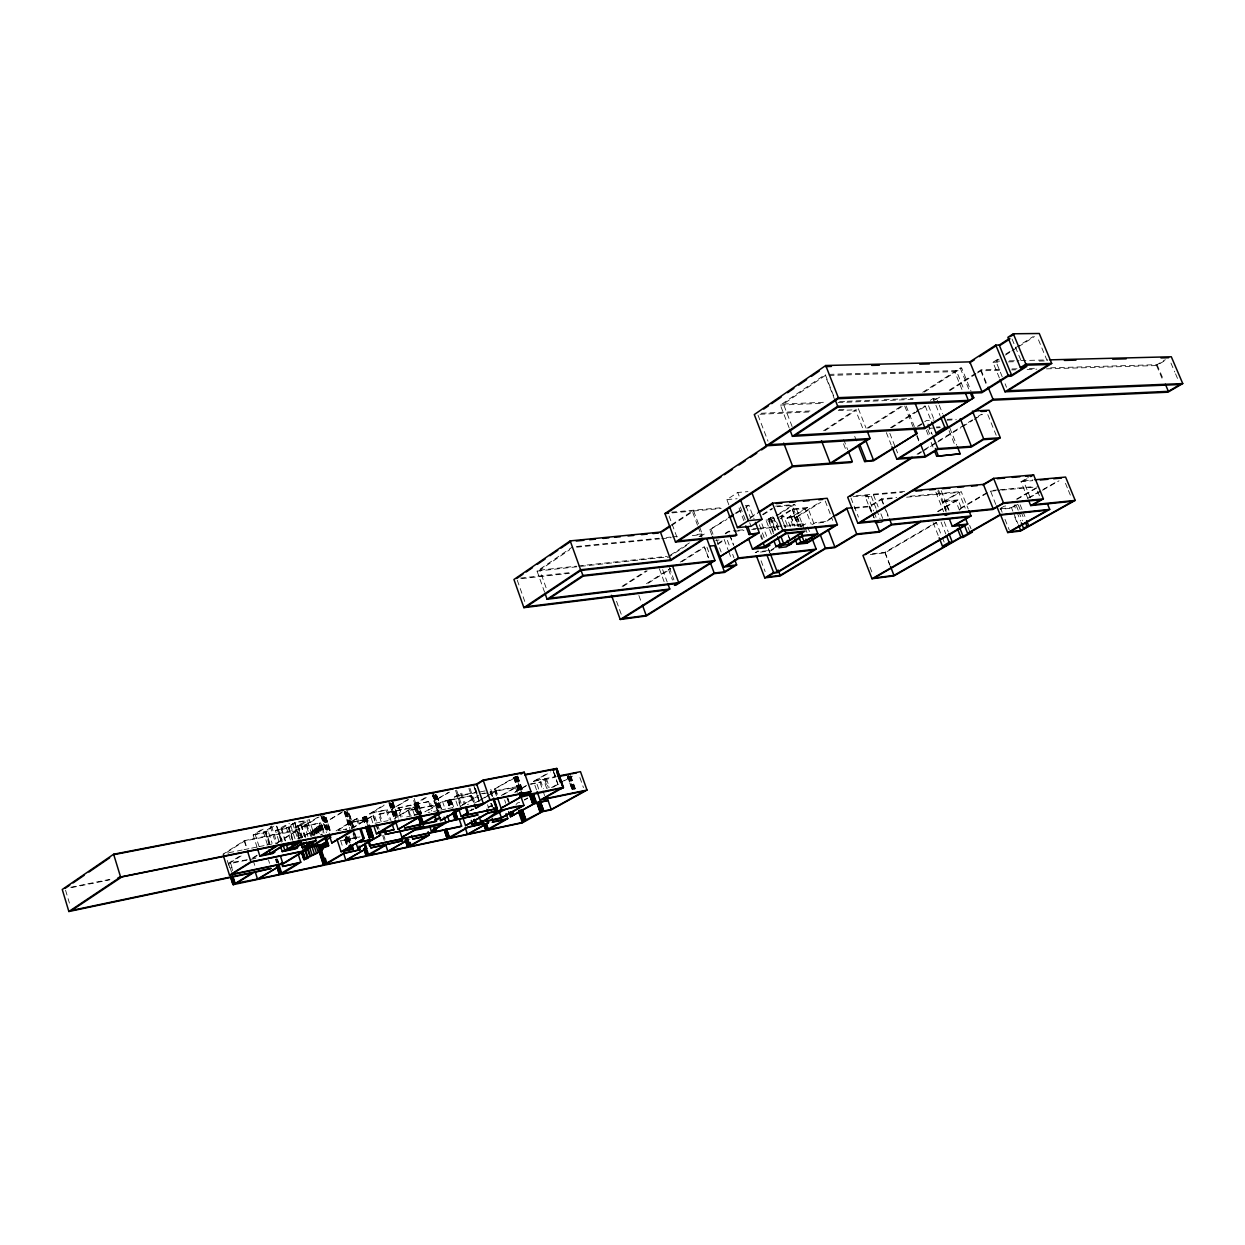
<?xml version="1.0" encoding="UTF-8"?>
<svg xmlns="http://www.w3.org/2000/svg" width="1245" height="1245" viewBox="0 0 1245 1245"><rect width="100%" height="100%" fill="white"/><g stroke="black" fill="none" stroke-linecap="round" stroke-linejoin="round"><path stroke-width="0.75" stroke-dasharray="5 3.75" d="M416.982 813.25L413.962 804.145L427.424 796.458M421.183 814.043L417.978 802.823L415.425 804.083M300.418 838.041L298.053 838.523L311.639 831.956L316.51 827.085L319.389 833.776M297.882 838.865L312.293 831.816L317.164 826.96M522.355 794.652L515.897 776.553L494.498 789.05L496.895 796.006M362.544 817.638L366.621 816.346L362.544 817.638L365.05 825.108M317.895 826.571L322.082 825.186L317.895 826.571L320.121 833.387M429.914 812.222L428.093 812.409M414.445 814.977L412.048 807.834L395.412 817.763L407.971 810.697L436.341 805.048L424.841 811.849L425.899 811.631L442.613 801.764L471.575 795.648L473.971 802.636M544.594 592.215L537.077 571.113L572.591 546.897M789.081 427.657L780.366 405.107L825.248 374.48L834.243 397.435M546.073 587.718L539.801 570.132L569.728 549.73M792.147 426.553L783.432 404.002L825.202 375.523L834.181 398.447M671.584 524.736L692.251 511.104L697.496 525.172M671.6 525.514L693.652 510.979L721.182 508.52M823.599 430.723L855.471 409.776L863.05 429.043M824.999 430.646L856.793 409.761M728.854 504.847L726.862 499.587L737.74 492.475L747.949 491.635M622.095 586.333L646.171 570.786M670.479 555.083L689.543 542.789M699.067 536.642L702.242 534.587L690.664 535.755M711.829 535.117L709.806 529.716L727.158 518.511M735.048 513.422L741.366 509.345M867.018 428.233L900.835 406.399M922.763 392.253L960.253 368.053L961.669 368.006L970.913 390.79M623.06 586.442L647.182 570.895M667.693 557.651L688.75 544.081M700.079 536.766L704.935 533.638L693.418 534.79M709.806 529.716L726.924 519.445M736.34 513.376L744.183 508.302M745.755 507.291L748.899 505.268L754.096 518.978M868.574 428.062L902.283 406.321M924.412 392.05L961.669 368.006M494.498 789.05L517.36 776.569L522.231 790.591M930.28 400.345L933.174 398.493L936.489 398.353L938.543 403.442M302.597 837.589L299.796 828.983L298.598 829.217L244.176 840.717L222.917 854.303L228.458 853.183M257.092 847.363L253.14 834.99L263.644 828.283M646.482 583.656L670.604 568.249M680.252 562.086L704.359 546.664L708.965 558.974M725.228 533.342L728.449 531.273L736.044 530.526M750.284 517.329L756.618 513.282M890.502 427.735L914.81 412.188M916.429 411.161L924.537 405.979M933.579 400.205L936.489 398.353M949.219 390.214L976.267 372.924M977.854 371.913L981.044 369.874L1002.318 369.251M999.346 377.889L992.95 362.264L997.774 359.183M1005.789 354.062L1013.819 348.927M1015.422 347.9L1033.085 336.617M226.699 852.436L244.674 840.951L296.154 830.757L298.94 839.348M259.1 846.631L255.132 834.274L264.594 828.236M648.256 583.205L670.744 568.856M681.98 561.666L704.468 547.318L708.389 557.853M725.508 533.872L728.527 531.942L732.387 531.568M749.817 518.356L757.878 513.205M891.669 427.766L919.215 410.165M920.833 409.138L925.689 406.026M935.415 399.816L940.271 396.719M949.997 390.51L975.924 373.951M977.543 372.909L980.78 370.839L1002.023 370.201M1002.256 376.83L995.86 361.221L999.081 359.167M1005.509 355.058L1010.333 351.977M1011.936 350.95L1016.76 347.869M1018.363 346.841L1034.439 336.57M267.379 844.546L263.411 832.22L272.764 826.275M762.516 514.481L772.289 508.256M269.371 843.83L265.418 831.504L276.359 824.532M717.805 543.551L722.582 540.501M763.169 514.776L772.46 508.863M255.132 834.274L266.15 831.691L270.103 844.001M717.711 544.314L723.734 540.486M253.14 834.99L265.683 832.532L268.142 830.96L272.11 843.285M278.833 841.106L275.456 830.617L288.949 823.459M771.402 534.214L766.033 520.099L778.218 514.201M281.386 842.134L277.433 829.886L281.572 828.656L289.4 823.723M773.316 531.522L768.601 519.165L770.219 518.138L773.581 517.811L778.296 530.168M779.759 513.22L792.147 505.377L800.348 526.728M917.316 426.366L926.638 420.483L934.108 420.079M776.833 515.757L794.746 504.443L804.317 529.343M918.701 426.241L921.798 424.28M773.565 533.638L768.881 521.313L771.667 519.554L775.697 530.121M239.569 856.249L228.691 863.112L231.617 872.34M241.094 855.938L230.2 862.801L232.628 870.566M290.412 840.033L286.459 827.816L294.583 822.696L309.305 819.832L314.409 835.504M778.561 517.578L792.256 508.956L807.74 507.509L814.495 525.079M292.762 840.173L288.451 827.1L295.034 822.945L307.328 820.548L312.433 836.235M785.159 527.211L781.129 516.659L792.256 509.641L805.173 508.442L811.258 524.254M277.433 829.886L289.058 827.318L292.995 839.504M294.972 838.788L291.034 826.587L288.824 827.987L275.456 830.617M780.148 518.729L783.852 516.395L787.883 526.931M299.329 838.85L295.392 826.696L307.328 820.548M790.404 526.806L787.058 518.06L790.777 515.726L794.061 515.414L805.173 508.442M301.306 838.134L297.353 825.98L301.166 824.937L309.305 819.832M792.956 525.872L789.61 517.142L794.045 516.099L807.74 507.509M789.61 517.142L797.158 516.41L819.708 502.295M787.058 518.06L797.142 517.08L820.86 502.249M252.688 857.914L257.497 854.91M277.822 842.211L296.154 830.757M305.554 837.325L302.193 826.976L305.974 824.61L309.351 834.975M297.353 825.98L306.737 824.128L319.42 816.206M257.092 855.657L252.268 858.676L256.019 857.898M276.577 843.487L299.796 828.983M307.888 836.391L304.527 826.026L319 816.985M758.127 550.819L755.201 552.64L770.624 550.928L775.433 547.956M302.193 826.976L320.634 822.867L323.996 833.138M800.551 526.417L803.834 524.378L780.662 526.713M917.036 454.207L936.862 441.913M938.512 440.901L976.485 417.34M978.15 416.328L981.449 414.274M801.5 526.464L806.324 523.476L783.541 525.763M918.047 454.254L921.347 452.215M922.996 451.188L961.015 427.626M962.665 426.615L972.578 420.468M974.228 419.44L982.492 414.32M342.453 811.724L325.101 822.463L342.048 812.471M775.417 547.349L770.608 550.321L757.645 551.753M812.347 524.534L815.568 522.558L825.077 521.608L831.255 517.796M871.344 512.302L865.275 496.802L867.5 495.432L873.57 510.948M831.271 518.449L825.093 522.246L815.537 523.211M865.275 496.802L871.267 496.257L873.492 494.887L902.407 492.304M336.119 830.851L356.428 818.463L357.564 818.23L359.992 825.559M357.564 818.23L336.617 831.006L341.052 830.119M854.366 507.555L869.648 506.108L881.569 498.84L896.742 497.455M854.335 508.225L869.555 506.777L881.46 499.525L893.07 498.451M372.8 822.805L369.749 813.654L384.067 804.955M377.515 829.217L372.053 812.736L385.094 804.799M345.908 829.512L346.841 828.952L345.612 829.201M351.277 828.439L365.765 819.661L367.555 825.093M350.888 822.307L366.512 819.194L374.34 814.915L379.18 829.466M352.397 828.205L374.34 814.915M381.157 821.684L378.745 814.432L379.694 813.856L414.103 807.04L416.499 814.199M369.749 813.654L387.335 809.717L390.977 820.642M407.551 799.695L391.521 809.359L408.671 799.477M400.968 817.14L397.949 808.098L413.962 804.239M418.18 813.234L415.161 804.239L426.973 797.173M410.383 815.148L408.733 810.246L414.103 807.04M1050.671 367.82L1157.041 364.676L1165.336 359.712M1046.469 368.862L1156.574 365.563L1166.394 359.712M397.949 808.098L429.93 801.329L432.949 810.262M437.54 811.693L433.929 801.002L448.449 792.38M449.538 792.162L433.929 801.002M946.06 510.73L942.605 502.046L958.899 492.397L965.186 508.116M948.441 509.843L944.971 501.159L961.218 491.542L968.221 509.003M453.6 806.729L450.83 799.523L442.504 801.407L437.119 804.597L408.733 810.246M937.469 511.524L955.678 500.786L959.817 511.135M938.17 511.633L958.09 499.899L961.545 508.52M457.6 805.764L454.596 796.924L460.634 793.361L461.708 793.158L465.334 803.788M460.432 806.635L456.822 796.022L461.708 793.158M872.34 553.823L884.962 552.329L936.271 522.309L941.609 535.739M987.176 492.522L958.105 509.532L960.595 509.283M870.302 554.585L885.024 552.842L936.442 522.76M987.098 493.144L960.502 508.691L962.883 508.458M462.331 804.846L478.282 795.555M460.168 806.495L478.251 795.975M1027.95 498.763L1021.009 481.706L1028.323 477.442M1030.346 497.875L1023.406 480.819L1029.226 477.442M474.469 803.243L479.185 800.519M480.757 799.601L485.472 796.878M487.06 795.96L494.919 791.4L496.708 796.582M477.831 801.687L482.764 798.823M484.414 797.874L489.363 795.01M490.997 794.061L495.946 791.197L515.477 787.322L517.251 792.458M469.474 810.962L472.804 809.032M470.47 810.76L473.816 808.83M501.284 795.493L515.477 787.322M1000.046 508.582L1004.995 505.735M1016.543 499.105L1036.307 487.729M503.042 794.855L517.453 786.575L518.636 789.999M1002.132 512.255L1000.7 508.707L1005.633 505.875M1017.149 499.261L1036.883 487.915M488.258 807.289L492.989 804.581M515.274 791.82L526.557 785.362M536.517 789.89L533.545 781.362L546.555 773.908M1000.7 508.707L1011.438 507.618L1016.044 504.972L1018.192 510.263M1027.872 498.187L1041.349 490.468M1043.045 489.503L1058.203 480.819M487.993 807.818L493.036 804.924M514.667 792.536L525.935 786.093M538.696 789.019L535.708 780.49L550.726 771.9M1017.787 504.443L1011.205 508.209L1000.233 509.345M1029.335 497.829L1040.867 491.23M1042.516 490.281L1058.997 480.835M546.711 788.458L543.738 779.977L545.419 779.012L548.391 787.509M530.852 784.288L541.015 781.907L543.38 788.676M543.738 779.977L555.924 776.942M516.053 804.488L517.531 802.963M524.487 799.726L527.538 797.983M524.394 800.115L527.724 798.232M551.504 787.587L558.165 783.821M559.83 782.887L571.471 776.32M552.998 787.182L562.709 781.704M564.327 780.786L572.42 776.226M467.482 804.535L468.462 804.223M517.998 802.776L519.694 802.325M343.293 829.528L345.628 829.186M255.256 858.428L228.598 863.905L230.932 871.282M340.928 840.826L359.976 836.905M473.769 809.53L471.855 809.935L471.668 808.985M247.304 859.688L230.232 862.801M344.071 839.815L359.789 836.593M70.7 887.28L112.377 878.846M71.712 887.576L109.56 879.904M414.383 814.728L419.285 813.748M228.847 852.716L242.137 850.039M244.036 849.666L249.731 848.514M251.63 848.125L257.326 846.989M259.209 846.6L264.905 845.448M266.803 845.075L272.499 843.923M375.103 823.256L388.098 820.642M406.648 816.907L412.204 815.786M414.056 815.413L419.627 814.292M433.525 811.491L438.94 810.402M440.746 810.044L446.146 808.954M447.951 808.596L453.367 807.507M365.765 819.661L350.141 822.774L351.946 828.236M304.527 826.026L320.634 822.867M372.053 812.736L387.335 809.717M415.161 804.239L429.93 801.329M456.822 796.022L475.683 792.318M535.708 780.49L556.235 776.444M454.596 796.924L487.76 790.388M533.545 781.362L545.419 779.012M471.575 795.648L451.235 799.555M481.473 793.703L484.85 793.034M517.453 786.575L490.125 791.727L491.401 795.244M529.981 784.085L541.015 781.907M378.745 814.432L412.048 807.834M482.967 793.765L487.277 792.925M494.919 791.4L490.063 792.365L491.261 795.82M265.418 831.504L268.142 830.96M288.451 827.1L291.034 826.587M263.411 832.22L266.15 831.691M286.459 827.816L289.058 827.318M295.392 826.696L305.974 824.61M520.488 578.085L572.109 572.358M521.593 578.645L569.416 573.322M539.801 570.132L576.419 566.164M578.349 565.946L666.978 556.328M537.077 571.113L667.678 556.904M715.642 540.377L719.065 540.019M1016.044 504.972L1014.146 505.159L1016.293 510.466M576.419 546.508L658.901 538.245M666.573 537.482L670.401 537.093M672.331 536.906L678.074 536.33M737.943 530.323L743.638 529.763M753.147 528.814L758.843 528.238M760.742 528.051L781.642 525.95M576.731 547.193L659.772 538.852M661.702 538.665L671.351 537.7M734.317 531.366L743.965 530.401M751.7 529.623L755.559 529.234M757.489 529.032L778.732 526.9M768.601 519.165L778.218 518.231M766.033 520.099L771.667 519.554M768.881 521.313L776.055 520.612L779.401 529.39M781.129 516.659L783.852 516.395M944.971 501.159L958.09 499.899M942.605 502.046L955.678 500.786M910.017 496.226L961.218 491.542M906.625 497.206L958.899 492.397M998.07 489.923L990.413 490.623L995.953 504.894M999.968 489.752L1034.424 486.546M990.413 491.199L999.922 490.312M1001.836 490.141L1037.957 486.779M775.542 506.186L794.746 504.443M777.394 506.715L792.147 505.377M671.553 512.162L722.458 507.633M745.35 505.594L748.899 505.268M856.078 495.728L906.22 491.261M1023.406 480.819L1032.992 479.963M672.222 512.893L692.251 511.104M853.09 496.724L867.5 495.432M1021.009 481.706L1032.525 480.679M726.862 499.587L737.071 498.716M936.24 427.066L939.928 426.848M929.268 428.296L934.793 427.969M936.629 427.86L940.317 427.642M946.994 420.219L956.316 419.705M947.196 419.363L954.666 418.958M761.24 413.262L811.756 410.897M838.959 409.621L846.725 409.263M760.01 414.274L811.553 411.846M838.274 410.585L855.471 409.776M783.432 404.002L826.042 402.182M839.597 401.59L845.402 401.341M847.331 401.263L882.191 399.769M884.121 399.692L913.176 398.447M780.366 405.107L822.68 403.287M838.072 402.617L913.067 399.365M829.108 374.371L956.284 370.605L964.097 389.872M1011.983 368.956L1017.787 368.785M1029.397 368.442L1037.132 368.224M829.061 375.414L954.713 371.632L962.494 390.883M1011.687 369.921L1015.546 369.796M1027.141 369.454L1036.805 369.158M995.86 361.221L999.719 361.112M1009.353 360.879L1019.001 360.63M1020.931 360.583L1047.917 359.898M992.95 362.264L998.739 362.124M1008.403 361.875L1018.052 361.626M1039.295 361.066L1047.014 360.879M1170.954 363.089L1174.766 372.022M1175.529 373.811L1177.817 379.165M1157.041 364.676L1163.842 380.674M1156.574 365.563L1163.39 381.546M1038.501 339.854L1047.263 361.019M1012.061 339.045L1022.02 362.949M1065.471 483.309L1067.681 488.694M1068.428 490.483L1070.638 495.868M1005.104 383.787L1006.52 387.257M1037.536 491.153L1039.637 496.288M981.044 369.874L986.678 383.709M980.78 370.839L986.413 384.658M987.799 414.647L996.187 435.283M1020.169 504.785L1022.316 510.076M1023.032 511.851L1025.911 518.916M1018.27 504.972L1020.433 510.279M1021.149 512.053L1024.013 519.118M1018.908 512.022L1022.487 520.846M960.253 368.053L969.497 390.852M1017.009 512.224L1020.604 521.064M1011.438 507.618L1012.854 511.135M1013.57 512.893L1017.85 523.46M1014.768 517.017L1017.616 524.052M1004.995 519.336L1009.29 529.981M949.826 428.031L956.736 445.212M939.228 405.154L942.636 413.651M949.063 430.646L954.588 444.387M933.174 398.493L935.228 403.598M935.913 405.31L940.022 415.519M928.505 405.714L933.548 418.32M925.191 405.87L930.964 420.296M969.668 525.374L971.022 528.751M928.039 424L932.256 434.552M927.867 424.856L931.369 433.633M967.956 527.32L969.995 532.409M927.743 429.338L930.513 436.279M926.28 430.241L928.365 435.454M931.151 442.395L933.221 447.609M941.204 490.686L949.001 510.263M906.173 405.979L914.375 426.568M917.005 435.33L919.79 442.333M938.543 490.063L946.34 509.641M904.741 406.041L912.958 426.646M916.834 436.17L918.919 441.415M937.812 490.997L946.34 512.38M935.866 492.164L943.663 511.757M944.239 521.795L948.254 531.911M941.096 522.137L945.795 533.949M942.278 537.42L944.286 542.462M933.127 522.635L938.481 536.097M889.833 433.369L895.435 447.546M896.151 449.321L897.552 452.869M886.347 432.606L891.249 445.01M858.381 408.718L865.975 427.984M881.569 498.84L883.561 503.929M886.238 510.73L888.899 517.515M881.46 499.525L883.452 504.614M884.121 506.31L888.121 516.488M854.708 436.326L857.54 443.531M873.492 494.887L878.207 506.933M880.9 513.796L882.923 518.963M871.267 496.257L875.982 508.271M876.651 509.999L880.013 518.589M874.239 512.675L876.278 517.842M843.643 439.407L847.658 449.647M869.648 506.108L871.78 511.539M872.48 513.36L874.612 518.792M869.555 506.777L873.803 517.64M843.519 443.765L846.195 450.597M884.962 552.329L889.817 564.748M885.024 552.842L889.864 565.246M850.973 497.984L858.428 517.126M870.022 567.222L872.107 572.591M825.233 501.035L832.718 520.41M807.647 526.9L809.623 532.035M805.157 527.802L807.118 532.938M797.158 516.41L801.157 526.853M758.018 415.176L768.009 441.212M797.142 517.08L800.473 525.779M792.256 508.956L799.041 526.635M792.256 509.641L798.356 525.546M794.061 515.414L798.076 525.904M794.045 516.099L798.061 526.573M790.777 515.726L794.792 526.23M790.762 516.41L794.123 525.157M788.521 536.004L790.544 541.279M781.3 517.313L785.315 527.864M788.007 534.883L789.346 538.4M773.565 517.126L778.281 529.499M770.204 517.453L774.919 529.841M770.219 518.138L774.935 530.51M761.878 523.771L766.609 536.221M759.294 524.721L764.695 538.945M768.383 548.594L769.752 552.204M768.398 549.216L769.768 552.811M761.037 534.619L763.092 540.61M760.446 535.677L761.8 539.241M746.097 506.279L750.642 518.293M749.708 522.807L751.031 526.293M737.74 492.475L739.079 495.992M761.068 560.764L765.161 571.579M745.241 519.834L740.028 506.061L738.643 506.948L743.856 520.721M729.788 534.836L733.787 545.481M729.85 535.49L733.196 544.361M727.407 540.33L730.037 547.349M732.683 554.367L734.005 557.885M724.185 539.49L728.138 550.025M728.807 551.784L731.438 558.818M716.497 539.63L721.135 551.986M711.237 529.561L713.26 534.961M693.652 510.979L702.834 535.568M706.942 547.162L709.619 554.336M698.149 526.931L702.087 537.466M669.094 516.053L677.015 537.42M669.343 567.533L673.903 579.89M668.565 569.463L672.471 580.061M662.636 569.634L667.18 581.96M659.368 568.809L664.55 582.909M638.887 595.515L641.377 602.331M616.54 601.304L622.173 616.835M517.282 580.263L525.374 603.14M579.89 777.596L583.438 787.634M570.801 775.806L575.532 789.252M570.521 775.962L575.859 791.073M570.101 776.149L575.439 791.26M569.634 776.335L574.365 789.766M569.152 776.506L573.883 789.937M568.078 774.966L573.4 790.077M568.249 776.74L572.98 790.186M567.907 776.382L573.836 793.205M567.611 776.569L572.373 790.264L567.502 776.693M554.414 773.161L555.628 776.615M553.543 771.604L558.491 785.688M553.387 771.744L558.32 785.688M546.43 778.81L549.403 787.307M544.75 779.775L547.707 788.256M540.05 782.467L542.415 789.237M543.007 790.917L544.765 796.006M517.687 775.993L522.573 790.03M517.515 776.413L522.371 790.451M517.095 776.74L521.951 790.762M516.722 776.927L521.577 790.948M516.177 776.475L521.048 790.513M515.383 776.724L521.842 794.839M514.885 776.911L520.97 794.466M514.979 777.565L519.227 789.828M514.434 777.113L519.912 792.909M514.06 777.3L519.538 793.096M513.796 777.471L518.185 790.046M513.64 777.611L519.103 793.501M507.804 798.123L508.972 801.484M507.602 798.169L508.987 802.107M507.104 798.341L508.52 802.294M504.614 799.944L505.781 803.305M495.541 788.848L497.922 795.804M495.946 791.197L497.128 794.652M490.779 789.346L493.176 796.302M490.826 791.618L492.818 797.002M490.53 791.649L492.32 796.847M491.355 803.461L492.538 806.916M491.044 803.492L492.242 806.947M490.841 803.305L492.04 806.931M487.511 804.752L488.678 808.129M475.481 788.505L477.924 795.648M475.139 788.692L479.418 801.189M473.691 785.284L479.434 801.593M474.189 787.198L479.123 801.562M469.972 788.287L474.827 802.511M468.898 788.505L473.769 802.729M470.61 796.224L473.007 803.196M460.634 793.361L464.26 803.99M456.604 790.139L461.522 804.535M455.514 790.342L460.432 804.752M450.83 799.523L453.491 806.558M450.457 799.57L452.853 806.62M450.005 799.679L452.993 808.487M449.492 799.819L451.982 807.554M448.978 800.006L451.468 807.725M448.496 800.193L450.97 807.88M448.138 800.94L450.519 807.989M447.764 801.002L450.145 808.036M447.484 801.002L449.881 808.052M447.344 800.971L449.741 808.005M442.504 801.407L445.01 808.83M437.026 795.882L441.337 808.596M436.886 796.037L441.197 808.752M435.999 794.403L440.917 808.923M435.625 794.59L440.543 809.11M435.174 794.792L440.076 809.312M434.661 794.995L439.563 809.515M434.116 795.166L438.878 809.81M433.229 793.438L439.096 810.977M433.151 794.792L439.314 812.969M432.778 794.995L438.318 811.351M438.66 813.343L432.513 795.166L438.52 813.483M428.762 802.013L431.782 810.946M417.978 802.823L421.604 813.732M417.838 802.776L421.448 813.872M417.168 803.445L420.81 814.23M416.499 802.994L420.343 814.432M416.25 803.056L419.892 813.872M416.203 803.834L419.83 814.619M414.103 798.403L419.363 814.043M415.674 804.005L419.3 814.806M415.223 803.43L418.849 814.23M413.605 800.457L418.398 814.432M414.383 803.819L418.009 814.635M414.103 803.99L417.744 814.806M407.971 810.697L409.761 816.051M399.1 807.398L402.135 816.455M393.124 802.325L398.789 819.319M392.377 800.831L398.042 817.778M392.642 802.714L397.746 817.965M392.237 802.916L397.342 818.152M391.755 803.118L396.859 818.37M391.226 803.321L396.315 818.556M390.681 803.492L395.785 818.728M389.623 801.204L395.63 818.774M389.903 803.009L395.007 818.292M389.498 803.212L394.603 818.494M388.627 801.702L394.494 819.008M389.031 803.554L394.198 818.992M386.183 810.417L389.218 819.506M379.694 813.856L382.106 821.109M383.709 835.379L385.032 839.208M382.635 835.597L384.518 841.2M373.22 815.133L375.632 822.416M376.239 824.237L378.044 829.684M366.512 816.284L369.018 823.754M366.263 816.269L368.847 823.894M365.905 816.315L368.551 824.081M366.512 819.194L367.726 822.821M365.454 816.409L367.866 823.708M364.941 816.533L367.368 823.848M364.411 816.704L367.15 824.672M363.882 816.907L366.621 824.844M363.4 817.109L366.108 824.968M363.011 817.296L365.656 825.061M362.715 817.483L365.299 825.108M356.428 818.463L358.84 825.793M348.693 813.016L353.813 828.547M348.367 813.203L353.487 828.734M354.965 833.574L356.739 838.943M346.795 809.966L352.693 827.785M353.3 829.606L356.303 838.725M354.171 833.605L355.945 839.005M346.857 811.896L351.962 827.427M352.537 830.057L355.619 839.597M346.297 812.082L351.417 827.614M345.768 812.254L350.888 827.785M353.051 833.839L354.825 839.223M345.332 811.615L350.467 827.178M345.192 811.678L350.312 827.24M344.756 811.88L349.876 827.443M344.025 810.744L349.705 828.018M344.211 812.254L350.483 831.458M349.207 836.173L350.997 841.573M347.993 836.407L350.359 843.643M348.429 838.072L350.218 843.487M348.164 838.072L349.938 843.487M347.775 838.134L349.565 843.55M347.044 836.982L349.409 844.203M346.717 836.422L349.16 844.297M346.203 836.578L348.584 843.799M345.674 836.749L348.04 843.97M345.752 837.465L347.526 842.865M345.752 838.741L347.542 844.172M345.238 837.605L347.293 844.266M345.363 839.504L347.137 844.919M344.989 839.566L346.764 844.981M344.569 839.41L346.483 844.981M340.585 840.531L342.313 845.822M325.988 817.234L330.563 831.193L325.879 817.389M325.63 817.56L330.19 831.504M325.256 817.763L329.816 831.707M324.214 816.238L329.645 832.485M323.684 816.44L329.956 835.597M323.124 816.627L328.462 832.718M322.797 816.72L327.917 832.391M322.86 817.84L327.435 831.8M321.864 816.3L326.999 832.002M321.49 816.502L326.719 832.64M320.587 815.179L326.47 832.656M321.988 825.108L324.276 832.111M321.755 825.093L324.089 832.267M320.945 825.217L323.358 832.656M320.432 825.342L322.86 832.858M319.483 823.567L322.284 832.127M319.887 825.513L322.315 833.045M319.342 825.7L322.33 834.913M318.844 825.902L321.63 834.43M319.031 826.54L321.257 833.356M318.44 826.104L321.21 834.632M318.129 826.291L320.728 834.975M317.07 827.567L319.296 834.368M316.51 827.085L318.736 833.901M316.432 827.692L318.642 834.508M316.043 828.392L317.662 834.15M315.358 829.186L317.024 834.274M315.047 829.917L316.246 833.605M314.394 830.041L315.499 833.434M313.802 830.835L315.001 834.539M313.149 830.975L314.362 834.664M312.293 831.816L313.491 835.519M311.639 831.956L312.853 835.644M310.534 832.858L311.732 836.547M306.737 824.128L310.674 836.235M301.166 824.937L305.118 837.076M300.714 824.688L304.667 836.842M298.053 825.544L301.99 837.698M297.602 825.311L301.539 837.465M298.598 829.217L301.399 837.838M295.034 822.945L300.154 838.71M294.66 822.509L299.796 838.352M294.583 822.696L299.703 838.881M292.668 823.241L297.804 839.083M288.358 827.738L292.31 839.939M281.572 828.656L285.525 840.904M281.105 828.423L285.058 840.671M278.398 829.279L282.35 841.542M276.935 826.307L282.07 842.258M276.452 826.057L281.603 842.025M271.472 825.995L277.199 843.799M270.212 826.229L275.954 844.048M277.573 859.268L278.74 862.894M276.997 858.754L278.211 862.38M276.468 858.925L277.635 862.552M275.939 859.112L277.106 862.738M275.456 859.315L276.623 862.941M265.683 832.532L269.06 843.067M265.201 832.298L269.153 844.608M268.469 859.921L269.558 863.33M253.233 860.606L255.412 867.454M244.674 840.951L246.915 847.969M244.176 840.717L246.417 847.752M230.481 862.801L232.893 870.364M227.259 860.419L229.453 867.36M65.565 890.268L69.424 903.107M354.078 828.298L348.958 812.752L354.031 828.376"/><path stroke-width="1.5" d="M506.061 813.561L507.789 818.603L488.398 829.746L522.293 822.509C525.499 822.961 519.181 815.07 518.916 810.806M418.553 816.891L420.981 824.097L418.196 816.844M316.463 846.725L318.269 852.265L323.093 848.125L322.082 844.126M309.896 848.047L312.293 855.424C316.23 852.716 326.781 850.771 322.72 843.986M519.258 793.267L520.628 797.049L519.118 793.407M364.909 842.974L366.684 848.312L346.95 859.953L366.154 855.844L385.701 844.732L370.839 847.861L369.656 844.312M554.056 769.986L556.593 768.756L563.222 787.805L560.701 788.925M522.667 821.653L543.707 810.76L540.439 801.624M373.235 836.515L369.174 837.823L373.267 836.422L369.532 825.404M236.674 883.11L257.513 879.048L278.071 866.971L258.695 878.783L279.238 874.41L298.52 863.112L282.615 866.458L281.417 862.769M558.102 776.071L580.497 771.667L587.002 790.077L551.239 809.841L542.369 811.709L522.324 822.821L233.531 884.588L252.33 872.838L68.864 911.511L62.25 889.49L113.622 854.241L476.633 783.945L483.153 780.101L524.238 772.196L530.977 791.54L501.081 808.161L497.502 797.734M324.571 847.02C333.022 842.383 323.326 851.393 323.451 843.612M370.839 847.861L402.586 840.748L386.79 844.499L368.956 855.253L387.833 851.222L408.78 839.457L388.907 850.989L407.488 847.02L427.128 836.002L412.764 839.037L411.581 835.535M493.409 798.559L497.58 810.837L523.989 805.39L521.017 796.831M298.426 854.864L300.792 862.194L282.242 873.757L323.42 864.979L343.962 853.105L360.272 849.666L359.089 846.086M435.034 827.738L436.388 831.38L435.221 827.754M529.296 793.656L532.969 804.083L536.548 802.729L533.389 794.123M566.911 775.012L559.721 776.195M435.657 792.411L453.164 788.879M476.104 823.023L474.781 819.475C477.286 831.893 495.837 809.094 501.455 810.386L488.087 813.156L465.583 825.606L462.658 817.016M420.623 823.941L439.718 812.798L420.265 816.736L398.182 829.326L395.147 820.253M428.155 831.644L429.323 835.13L410.959 845.697L409.87 842.258L411.317 845.76L410.196 846.444L447.079 838.57L467.964 826.991L482.733 823.879L481.566 820.486M552.796 770.017L553.994 769.348L524.814 774.997M520.332 796.909L528.938 792.334L489.985 800.177L476.664 807.849L475.59 808.067L474.376 804.503M539.894 801.671L543.692 810.853M487.386 819.272L488.538 822.649L468.416 834.01L485.846 830.29L505.657 819.443L492.18 822.291L493.316 821.653L507.789 818.603M477.473 784.257L475.963 785.019M320.665 814.93L321.724 814.354L270.896 824.206M669.981 525.795L660.441 532.082L570.194 540.89L513.936 579.501L523.896 607.653L667.149 589.943L620.228 619.481L611.466 595.312M1009.819 338.235L999.237 345.052L995.798 345.098L969.824 361.875L825.731 365.516L754.283 414.554L766.251 445.803L867.174 439.547L830.228 463.202L792.505 465.926L675.49 542.026L664.939 513.547L768.103 444.652M516.659 578.505L522.993 574.163M526.153 572L532.486 567.658M537.233 564.405L545.154 558.974M549.901 555.721L557.807 550.29M560.981 548.111L570.475 541.606M763.699 409.076L768.476 405.808M771.651 403.629L781.175 397.093M787.54 392.735L793.89 388.378M798.652 385.11L806.604 379.663M811.366 376.395L819.319 370.948M65.005 888.432L69.798 885.148M72.988 882.97L84.146 875.313M88.94 872.029L109.669 857.805M68.864 911.511L120.578 876.962L483.371 803.585L489.923 799.804L530.977 791.54M523.896 607.653L580.606 569.774L670.697 559.845L702.756 539.225L675.49 542.026M766.251 445.803L838.336 397.669L981.994 391.786L1008.185 375.305L1011.609 375.196L1023.795 367.524L1020.371 367.633L1007.89 337.302L1013.337 333.784L1039.264 333.489L1051.698 363.462L1007.936 390.728L1182.75 383.569L1171.312 356.77L1049.846 359.852M667.771 512.504L721.151 476.882M724.388 474.719L732.48 469.318M738.954 465.007L745.413 460.681M750.268 457.444L756.742 453.133M761.598 449.896L766.453 446.644M121.419 877.227L71.634 910.453L271.208 868.419L253.84 872.527L236.643 883.11M545.217 593.974L547.1 599.25L582.893 575.47L715.003 560.561L706.942 539.023M789.75 429.401L792.427 436.341L837.698 406.275L968.345 400.376L965.513 393.373M662.153 531.755L670.028 526.557M304.076 859.283L307.811 858.225L304.076 859.283L301.679 851.922M728.745 517.484L733.476 514.434M730.068 517.422L733.212 515.399M969.637 362.871L974.493 359.743M979.333 356.615L995.502 346.188M1010.987 336.197L1013.088 334.843M1000.404 345.13L1009.695 339.138M867.36 431.486L870.115 438.489L831.644 463.109L852.327 461.599L848.327 451.359M758.189 512.271L772.429 503.182L827.194 498.296L837.418 524.705L807.149 543.178L797.096 544.283L795.088 539.038M759.481 512.177L772.382 503.929M729.508 506.606L737.445 527.631L748.401 520.643L762.002 519.336L752.027 493.098M726.878 509.018L736.682 535.008L735.297 535.895L704.141 539.085L670.822 560.499L580.87 570.459L526.619 606.657L669.779 589.01L667.834 583.718M852.327 461.599L850.864 462.533L792.505 466.782L678.338 540.984L736.682 535.008M762.002 519.336L751.031 526.293L737.445 527.631M745.802 525.872L749.054 534.478L759.294 532.704L755.404 522.418M858.241 445.337L864.606 461.537L873.492 460.074L917.114 433.431L915.059 428.28M966.758 401.372L837.636 407.271L795.508 435.221L924.879 427.735L973.761 397.793L971.629 392.548M1020.371 367.633L1025.88 364.162L1051.698 363.462M669.779 589.01L622.811 618.563L646.186 615.435L714.21 573.042L724.434 571.828L734.083 565.837L723.843 567.035L712.498 536.922M715.003 560.561L675.864 585.181L674.432 585.352L712.311 561.526L583.158 576.139L549.823 598.254L678.712 582.676L672.829 566.74M759.294 532.704L719.921 556.733L756.493 533.716L749.054 534.478M917.114 433.431L873.445 460.899L864.606 461.537M973.761 397.793L924.77 428.622L792.427 436.341M931.696 422.102L936.022 432.933L944.815 427.44L948.114 427.253L943.321 415.348M223.462 856.046L229.5 875.142L250.899 861.805L303.593 850.926L306.503 849.635L305.383 846.195M257.653 849.121L259.909 856.186L276.53 845.837L118.057 877.694M723.843 567.035L738.472 557.916L816.191 549.138L812.254 538.883M748.447 538.447L752.509 549.169L782.778 530.292L837.418 524.705M891.949 446.784L896.867 459.187L993.012 399.256L1168.386 391.35L1180.104 384.518L1005.026 391.786L1000.046 379.632M1005.026 391.786L1048.726 364.536L1025.6 365.19L1023.483 366.512L1026.829 366.419L1011.205 376.239L1007.859 376.348L981.791 392.751L838.258 398.696L769.332 444.698L870.115 438.489M269.076 849.837L270.196 853.354L282.74 845.573L300.948 841.885L288.358 849.635L284.218 850.895L295.812 848.218L293.229 848.748L292.108 845.262M763.154 542.804L764.492 546.368L785.828 533.125L805.001 531.133L783.665 544.283L778.685 545.652L790.201 544.392M734.659 559.643L736.651 564.919L724.512 572.435L714.303 573.649L646.357 615.979L620.228 619.481M912.087 457.273L847.674 497.206L857.852 523.32L877.616 521.281L875.391 522.635L881.351 522.013L883.592 520.675L947.04 514.169L945.079 515.321L950.433 513.827L992.903 509.47L1003.252 503.494L1041.038 499.712L1030.72 505.579L1028.635 500.459M850.288 496.241L853.588 494.187M856.902 492.149L911.433 458.347M280.53 846.367L282.226 851.611L298.94 842.6L283.222 845.791L272.204 852.638L274.927 852.078L272.453 853.619L259.909 856.186M774.094 541.279L776.102 546.586L780.319 543.987L783.665 543.629L802.387 532.066L785.828 533.794L767.107 545.419L769.986 545.108L765.784 547.722L752.509 549.169M1182.75 383.569L1167.919 392.206L992.747 400.19L899.653 458.191L925.377 456.324L937.89 448.605L971.427 446.301L983.674 438.831L1000.295 437.742L989.106 410.228L974.29 410.974M293.229 848.748L301.399 843.736L316.121 840.733L314.985 837.247M787.291 540.454L788.645 543.972L802.434 535.49L817.887 533.856L815.179 526.822M832.812 516.846L846.725 508.287L852.451 507.742M835.909 515.601L846.709 508.956M934.621 451.079L936.691 456.292L960.191 453.803L957.421 446.939M301.025 844.048L302.146 847.518L314.129 841.449L301.85 843.954L295.221 848.032L297.804 847.503L295.579 848.872L282.226 851.611M797.096 544.283L800.831 541.995L804.114 541.637L815.304 534.79L802.418 536.144L788.91 545.185M316.121 840.733L304.122 846.802L313.491 844.888L328.571 835.302L277.775 845.573L261.917 855.455L272.935 852.794L270.196 853.354M817.887 533.856L804.083 542.291L799.648 543.365L807.18 542.54L834.772 525.686L782.716 531.024L755.108 548.22L767.387 546.057L764.492 546.368M282.864 863.579L302.846 851.378L251.397 862.007L231.663 874.317L282.864 863.579L280.67 856.762M311.608 841.9L312.728 845.355L308.916 847.674L326.206 844.126L327.357 843.425L311.25 846.74L331.699 834.679L351.604 830.633L331.824 842.974L329.022 834.43M306.503 849.635L283.144 863.89L229.5 875.142M960.191 453.803L936.691 456.292M282.615 866.458L300.792 862.194M326.019 840.266L330.921 837.278M756.571 556.25L764.757 577.882L773.581 572.529L777.3 572.077L813.685 550.041L738.534 558.554L726.426 566.101L736.651 564.919M857.852 523.32L997.587 438.722L983.425 439.656L971.193 447.111L937.687 449.429L925.191 457.133L896.867 459.187M816.191 549.138L777.316 572.669L773.596 573.12L767.2 576.995L780.133 575.408L825.404 548.096L834.897 547.037L856.7 533.934L879.561 531.459L891.56 524.316L971.022 515.99L968.921 510.746M1000.295 437.742L860.466 522.355L993.199 508.785L1003.501 502.84L1043.388 498.856L1033.599 474.89L993.588 478.36L983.363 484.383L912.009 490.748M336.928 839.052L341.083 851.72L364.225 838.367L361.206 829.217M364.225 838.367L343.153 850.926L352.148 849.028M374.014 826.478L376.441 833.792L396.424 821.56L354.654 830.01L331.824 842.974M325.256 858.272L326.999 863.61L343.978 853.525L360.272 849.666M352.179 845.184L353.362 848.794L352.428 849.339L341.083 851.72M356.008 842.834L357.782 848.218L372.364 839.581L356.755 842.834M357.517 842.383L373.126 839.13L380.986 834.913L357.782 848.218M533.062 804.083L511.477 816.191L510.31 812.814M384.176 830.757L385.374 834.383L420.717 826.711L419.518 823.132M392.191 824.268L394.011 829.73L376.441 833.792M367.773 840.391L369.547 845.76L436.435 831.318M326.999 863.61L326.392 864.326L345.845 860.186L366.684 848.312M398.182 829.326L419.145 816.953L399.365 820.969L378.729 832.874L394.011 829.73M920.895 521.297L862.941 555.457L871.998 578.754L894.034 575.89L960.798 537.669L963.179 537.389L972.376 532.129L969.995 532.409L1000.093 515.165L1047.512 510.154L1007.703 532.564L1000.544 514.839M865.135 554.679L919.915 522.402M983.068 485.099L993.37 479.029M434.77 815.631L436.575 820.984L435.408 821.669L404.609 828.003L420.981 824.097M399.567 830.166L401.933 837.262L418.662 827.505L385.374 834.383M420.717 826.711L418.787 827.832L423.689 826.82L422.6 823.552M423.689 826.82L420.499 828.781M1030.689 476.586L1033.599 474.89M438.147 813.483L440.559 820.611L461.662 808.363L442.566 812.222L421.822 824.019L436.575 820.984M520.97 774.094L524.238 772.196M412.764 839.037L429.323 835.13M949.515 519.414L952.285 526.355L968.688 516.846L891.451 524.97L879.452 532.113L856.669 534.572L834.897 547.644L825.357 548.734L780.133 575.984L764.757 577.882M971.022 515.99L954.666 525.468L967.754 524.036L965.684 518.869M429.556 825.855L431.33 831.115L442.909 824.423L414.554 830.306L401.933 837.262M422.802 827.443L478.142 814.852L449.196 821.186L431.33 831.115M871.998 578.754L965.326 524.923L952.285 526.355M967.754 524.036L874.192 577.976L893.972 575.392L960.829 537.124L970.057 532.969L967.583 533.249L964.19 524.783M458.798 809.297L461.21 816.362L468.353 812.643L466.548 807.32M475.59 808.067L481.535 804.332L462.735 808.129L440.559 820.611M468.353 812.643L463.451 815.459L497.362 808.503L493.767 798.045M939.15 537.778L942.481 546.197L949.141 542.384L952.285 542.011L948.923 533.591M562.973 787.665L556.795 768.414L563.456 787.385L542.26 799.274L587.002 790.077M967.583 533.249L1000.093 514.636L1049.722 509.392L1047.512 503.992M459.265 819.194L461.615 826.089L460.666 826.633L369.547 845.76M465.583 825.606L488.024 812.814L497.642 810.744M497.362 808.503L461.21 816.362M1043.388 498.856L1033.132 504.692L1075.198 500.397L1065.595 477.068L1034.906 479.792M476.088 822.945L471.497 824.361C489.083 822.229 502.933 805.328 521.997 806.153L501.393 817.747L485.799 821.358L501.439 818.089L523.989 805.39M501.081 808.161L520.628 797.049M482.733 823.879L467.84 827.427L449.725 838.01L467.42 834.228L488.538 822.649M1049.722 509.392L1010.006 531.74L1020.713 530.51L1072.848 501.253L1030.72 505.579M1021.32 522.822L1023.468 528.129L1028.775 525.981L1026.627 520.69M508.691 811.724L510.434 816.782L511.477 816.191M537.109 791.602L540.081 800.146L560.655 788.318L521.655 796.847M1075.198 500.397L1020.464 531.086L1007.703 532.564M543.318 811.118L551.193 809.468L584.621 790.98L540.081 800.146M324.478 814.09L322.548 814.884M570.21 774.125L568.078 774.966M317.148 853.136L309.896 856.529L306.317 845.479M391.677 801.22L412.36 796.784M346.795 809.966L387.724 801.562M474.252 784.926L455.997 788.334M454.923 819.646L452.682 812.534M302.239 851.409L304.62 858.77L307.982 857.509L305.585 850.148M434.038 793.174L433.229 793.438M481.706 804.939L483.963 803.647M353.362 848.794L352.133 849.043L350.95 845.324M436.388 831.38L461.615 826.089M510.434 816.782L534.043 803.881L547.52 800.535L536.486 802.807M435.205 818.961L440.559 817.872M434.676 819.941L438.256 819.21M302.146 847.518L312.728 845.355M524.394 795.29L563.456 787.385M571.797 773.814L576.544 772.88M525.141 774.546L556.795 768.414M114.462 854.521L193.94 839.114M197.722 838.383L269.636 824.455M324.852 813.748L342.951 810.246M415.254 796.224L432.949 792.8L432.108 793.656M522.2 772.974L483.216 780.49L477.535 784.039M547.1 599.25L677.482 583.438M942.481 546.197L945.624 545.824M1023.468 528.129L1025.351 527.911M788.645 543.972L791.369 543.676L786.093 546.913L778.919 547.707L781.735 545.964L776.102 546.586M709.494 546.119L714.614 545.59L724.434 571.828M576.233 541.046L583.889 540.283M589.648 539.723L595.406 539.163M603.062 538.416L608.821 537.856M614.563 537.295L620.321 536.735M627.994 535.972L633.736 535.412M641.408 534.665L647.167 534.105M652.909 533.545L658.667 532.985M664.939 513.547L668.581 513.22M776.242 503.587L782.047 503.073M789.766 502.389L795.571 501.86M803.29 501.175L809.094 500.661M818.759 499.79L822.618 499.447M915.9 491.106L921.673 490.592M929.393 489.892L935.182 489.378M942.434 488.725L950.168 488.04M957.919 487.34L963.723 486.826M971.458 486.141L977.263 485.612M1040.213 479.994L1047.885 479.294M1053.659 478.78L1061.331 478.096M997.152 478.702L1004.731 478.049M1012.309 477.395L1019.888 476.726M1025.569 476.244L1031.249 475.746M936.022 432.933L939.337 432.731M981.076 411.472L986.398 411.208M825.668 366.59L831.427 366.435M871.733 365.392L879.421 365.19M919.728 364.162L929.33 363.913M1064.397 360.427L1075.976 360.132M1112.672 359.183L1126.18 358.825M1160.947 357.938L1168.666 357.735M1165.367 384.238L1168.386 391.35M1013.337 333.784L1025.88 364.162M999.237 345.052L1011.609 375.196M995.798 345.098L1008.185 375.305M988.094 387.164L993.012 399.256M969.824 361.875L981.994 391.786M1025.46 522.667L1026.892 526.199M970.213 392.595L972.345 397.855M972.438 411.068L983.674 438.831M1018.566 525.234L1020.713 530.51M993.588 478.36L1003.501 502.84M996.638 506.061L1000.093 514.636M960.268 418.662L971.427 446.301M983.363 484.383L993.199 508.785M940.706 417.231L944.815 427.44M932.972 436.295L937.89 448.605M935.384 448.449L938.154 455.405M915.246 403.613L924.879 427.735M959.272 526.713L963.303 536.828M957.452 528.674L960.829 537.124M920.491 444.076L925.377 456.324M913.643 428.358L915.697 433.509M946.465 535.63L949.141 542.384M865.726 440.325L873.492 460.074M889.568 519.227L891.56 524.316M859.704 444.387L866.084 460.619M825.731 365.516L838.336 397.669M834.944 399.209L837.698 406.275M875.313 520.597L879.561 531.459M890.502 566.522L893.972 575.392M821.498 440.761L830.228 463.202M846.725 508.287L856.7 533.934M828.345 530.074L834.897 547.037M820.159 534.478L825.404 548.096M783.712 443.08L792.505 465.926M805.842 539.054L807.18 542.54M801.08 531.942L802.434 535.49M802.091 536.393L804.114 541.637M798.823 536.735L800.831 541.995M784.459 529.53L785.828 533.125M772.429 503.182L782.778 530.292M780.973 536.564L783.665 543.629M777.611 536.906L780.319 543.987M778.094 570.023L780.133 575.408M770.437 554.009L777.3 572.077M766.718 554.43L773.581 572.529M740.401 499.51L748.401 520.643M747.84 526.713L750.439 533.607M734.457 547.255L738.472 557.916M710.272 562.491L714.21 573.042M660.441 532.082L670.697 559.845M642.451 605.179L646.186 615.435M580.964 570.117L582.893 575.47M570.194 540.89L580.606 569.774M556.157 769.161L560.39 781.222M556.982 772.803L560.017 781.409M547.395 798.59L551.193 809.468M540.221 801.624L543.551 810.977M539.49 801.764L542.664 810.868M539.023 801.904L542.197 811.009M538.54 802.06L541.715 811.164M538.073 802.247L541.248 811.351M537.653 802.418L541.093 811.973M537.513 802.978L540.688 812.067M537.295 802.605L540.454 811.709M537.031 802.76L540.361 812.114M536.891 802.885L540.034 812.082M533.109 794.139L536.066 802.651M532.736 794.217L535.692 802.729M532.284 794.326L535.241 802.838M531.802 794.481L534.759 802.994M530.712 792.956L534.261 803.181M530.245 793.143L533.794 803.367M529.825 793.33L533.389 803.554M529.514 793.501L533.062 803.725M529.203 793.781L532.798 804.068M521.655 792.256L522.884 795.773M521.375 792.349L522.589 795.851M520.861 792.52L522.075 796.022M519.912 792.909L521.126 796.411M519.538 793.096L520.752 796.598M522.386 809.546L526.153 820.377M522.184 809.546L525.95 820.393M521.857 809.608L525.608 820.439M521.437 809.701L525.203 820.548M520.986 809.841L524.736 820.688M521.126 811.818L524.254 820.844M520.659 811.989L523.787 821.015M520.643 812.565L523.771 821.591M519.632 810.37L523.382 821.202M519.289 810.542L523.351 821.7M519.04 810.697L523.024 821.747M518.558 811.693L522.293 822.509M512.458 811.6L513.625 814.977M512.255 811.662L513.422 815.039M511.773 811.818L512.94 815.195M511.29 812.005L512.458 815.382M510.855 812.191L512.006 815.568M510.481 812.378L511.633 815.74M510.201 812.534L511.259 816.191M499.058 810.977L501.393 817.747M493.502 800.302L497.082 810.697M494.016 807.772L495.214 811.242M493.596 807.943L494.794 811.413M483.153 780.101L489.923 799.804M492.164 818.261L493.316 821.653M486.842 809.343L488.024 812.814M476.633 783.945L483.371 803.585M486.375 819.475L487.542 822.867M486.359 823.723L488.242 829.232M486.157 823.785L488.04 829.279M485.674 823.941L487.558 829.435M485.192 824.128L487.075 829.621M484.756 824.299L486.639 829.808M483.776 822.649L486.281 829.979M483.496 822.805L486.017 830.135M483.978 824.766L485.846 830.29M479.154 816.922L480.897 822.058M474.532 819.49L475.699 822.914M474.174 819.552L475.341 822.976M473.738 819.646L474.905 823.085M471.279 820.393L472.462 823.817M465.474 807.538L467.295 812.861M465.132 827.52L467.42 834.228M454.798 810.246L457.802 819.054L455.016 811.849M454.643 811.911L457.039 818.961M454.192 812.02L456.588 819.07M453.694 812.16L456.09 819.21M453.18 812.331L455.577 819.381M447.297 815.553L449.103 820.844M444.138 817.14L446.006 822.649M446.628 829.014L449.492 837.496M446.348 829.108L449.212 837.574M445.85 829.263L448.714 837.729M445.368 829.45L448.247 837.916M444.947 829.637L447.811 838.103M444.589 829.808L447.453 838.274M447.204 838.43L444.34 829.964L447.079 838.57M434.738 827.754L435.921 831.24M434.349 827.832L435.532 831.318M433.882 827.956L435.065 831.442M420.748 815.6L423.175 822.805M420.499 815.677L422.926 822.883M419.97 815.848L422.397 823.054M419.456 816.035L421.884 823.241M419.005 816.238L421.417 823.443M418.351 816.611L420.717 824.252M407.504 839.068L409.901 845.931M407.006 839.223L409.309 846.118M406.508 839.41L408.811 846.289M406.057 839.597L408.36 846.475M405.668 839.784L407.971 846.662M405.372 839.939L407.675 846.833M405.201 840.079L407.488 847.02M385.125 830.182L386.339 833.808M385.53 844.281L387.833 851.222M378.651 831.504L379.865 835.146M369.283 825.404L373.08 836.671M368.925 825.435L372.784 836.842M368.925 826.447L370.73 831.878M371.928 835.504L373.126 839.13M368.473 825.528L372.099 836.484M367.96 825.668L371.601 836.624M368.038 827.66L371.057 836.796M367.508 827.863L370.528 836.998M367.026 828.065L370.061 837.2M366.03 826.431L369.656 837.387M365.734 826.618L369.36 837.558M365.579 826.758L369.283 837.869M369.298 841.62L370.496 845.199M360.054 829.45L363.073 838.616M365.548 846.024L368.582 854.739M365.61 847.938L367.929 854.942M364.396 844.981L365.579 848.545M365.112 848.125L367.431 855.128M364.66 848.312L366.964 855.331M364.271 848.499L366.59 855.502M364.007 848.67L366.31 855.673M363.836 848.841L366.154 855.844M350.81 845.293L351.993 848.888M350.53 845.293L351.728 848.903M350.156 845.355L351.339 848.965M349.689 845.464L350.872 849.074M349.176 845.604L350.359 849.214M343.527 853.121L345.845 860.186M325.334 835.333L328.727 845.729M325.661 837.014L328.54 845.884M325.116 836.578L328.089 845.573M325.412 838.85L327.637 845.666M325.443 840.686L327.124 845.806M324.914 842.756L326.034 846.164M324.416 842.958L325.536 846.367M323.996 843.161L325.116 846.569M323.684 843.332L324.618 846.896M322.626 844.577L323.731 847.985M321.988 844.717L323.093 848.125M321.583 845.402L322.688 848.794M320.339 844.468L322.004 849.557M321.226 849.588L325.879 863.843M319.374 845.308L325.459 863.983M320.868 851.673L324.929 864.154M319.794 850.086L324.447 864.341M317.366 843.908L324.011 864.544M319.047 850.459L323.684 864.715M318.829 850.615L323.42 864.979M314.098 845.9L316.495 853.276M312.37 841.433L313.491 844.888M311.499 845.122L314.503 854.335M306.363 842.056L307.484 845.526M307.562 847.191L310.55 856.389L307.328 857.649L304.947 850.288M303.235 842.694L304.371 846.164M304.185 846.444L305.305 849.884M300.263 840.235L301.399 843.736M301.368 844.048L303.593 850.926M302.877 851.269L305.43 858.692M302.519 851.533L304.9 858.894M302.053 851.736L304.558 859.641M302.379 854.194L304.169 859.704M301.43 852.094L303.873 859.719M286.194 844.172L287.891 849.417M283.004 844.81L284.7 850.07M278.755 864.201L281.712 873.274M278.211 864.372L281.137 873.445M277.697 864.559L280.607 873.632M277.215 864.761L280.125 873.834M276.81 864.948L279.72 874.021M279.425 874.192L277.09 866.94L279.238 874.41M255.178 871.718L257.513 879.048M247.537 851.269L250.899 861.805M232.784 876.044L235.134 883.436M232.442 876.153L234.791 883.545M231.912 876.34L234.247 883.732M231.414 876.542L233.749 883.934M231.01 876.729L233.531 884.588M230.698 876.916L233.173 884.619M230.527 877.056L232.94 884.619M113.622 854.241L120.578 876.962"/></g></svg>
